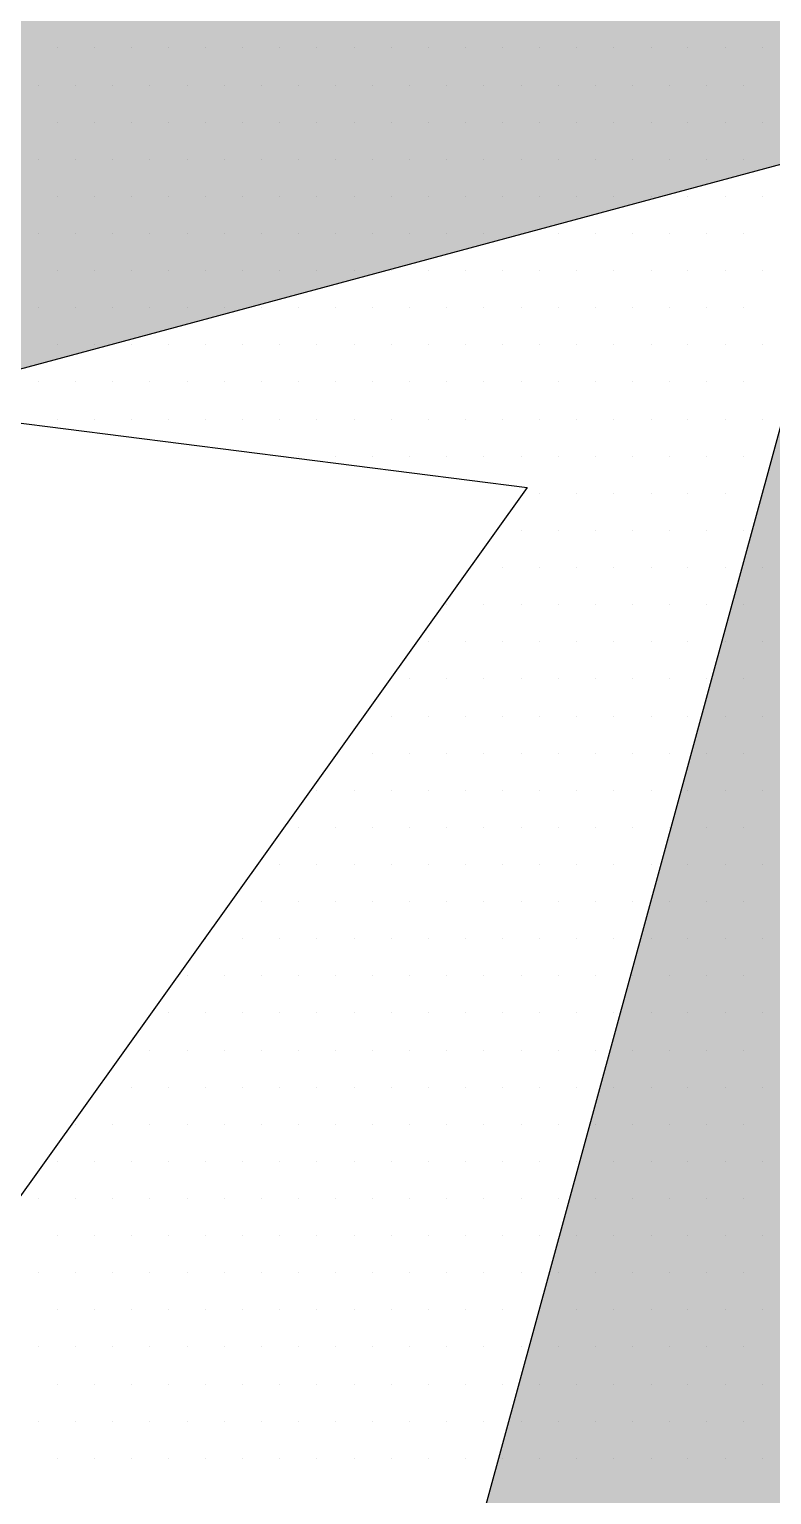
# Paper-space layout 'TOP_A1_00200_01-01-2017_MODELE' of a CAD drawing. Header units: millimetres. Extents: x -52 to 293, y -3 to 294.
# Drawn here: x 204.445 to 205.546, y 127.206 to 129.379 of the extents above; entities that cross this region are included whole.
import ezdxf

# ---------------------------------------------------------------- set-up
doc = ezdxf.new("R2010")
doc.units = ezdxf.units.MM
doc.header["$LTSCALE"] = 2
doc.linetypes.add('CACHEX2', pattern=[0.75, 0.5, -0.25])
for name, color, linetype in [('CALQUE_7', 4, 'Continuous'), ('CARTOUCHE', 7, 'Continuous'), ('rosace', 7, 'Continuous')]:
    doc.layers.add(name, color=color, linetype=linetype)

# ---------------------------------------------------------------- blocks, each defined once
blk = doc.blocks.new('A$C715108E3')
at = {"layer": 'CALQUE_7', "color": 131}
for p, q in [((-12.9559, -14.8905), (-12.9559, -14.8905)), ((-12.8642, -14.8905), (-12.8642, -14.8905)), ((-12.7722, -14.8905), (-12.7722, -14.8905)), ((-12.6802, -14.8905), (-12.6802, -14.8905)), ((-12.5889, -14.8905), (-12.5889, -14.8905)), ((-12.4971, -14.8905), (-12.4971, -14.8905)), ((-12.4053, -14.8905), (-12.4053, -14.8905)), ((-12.3136, -14.8905), (-12.3136, -14.8905)), ((-12.2216, -14.8905), (-12.2216, -14.8905)), ((-12.1298, -14.8905), (-12.1298, -14.8905)), ((-12.0387, -14.8905), (-12.0387, -14.8905)), ((-11.9465, -14.8905), (-11.9465, -14.8905)), ((-11.8546, -14.8905), (-11.8546, -14.8905)), ((-11.7628, -14.8905), (-11.7628, -14.8905)), ((-11.6713, -14.8905), (-11.6713, -14.8905)), ((-11.5795, -14.8905), (-11.5795, -14.8905)), ((-11.4877, -14.8905), (-11.4877, -14.8905)), ((-11.3966, -14.8905), (-11.3966, -14.8905)), ((-11.3046, -14.8905), (-11.3046, -14.8905)), ((-11.2126, -14.8905), (-11.2126, -14.8905)), ((-13.0014, -14.9827), (-13.0014, -14.9827)), ((-12.9098, -14.9827), (-12.9098, -14.9827)), ((-12.8178, -14.9827), (-12.8178, -14.9827)), ((-12.7265, -14.9827), (-12.7265, -14.9827)), ((-12.6345, -14.9827), (-12.6345, -14.9827)), ((-12.5424, -14.9827), (-12.5424, -14.9827)), ((-12.4514, -14.9827), (-12.4514, -14.9827)), ((-12.3593, -14.9827), (-12.3593, -14.9827)), ((-12.2673, -14.9827), (-12.2673, -14.9827)), ((-12.1762, -14.9827), (-12.1762, -14.9827)), ((-12.0844, -14.9827), (-12.0844, -14.9827)), ((-11.9924, -14.9827), (-11.9924, -14.9827)), ((-11.9011, -14.9827), (-11.9011, -14.9827)), ((-11.8091, -14.9827), (-11.8091, -14.9827)), ((-11.7174, -14.9827), (-11.7174, -14.9827)), ((-11.6252, -14.9827), (-11.6252, -14.9827)), ((-11.5338, -14.9827), (-11.5338, -14.9827)), ((-11.442, -14.9827), (-11.442, -14.9827)), ((-11.3501, -14.9827), (-11.3501, -14.9827)), ((-11.2587, -14.9827), (-11.2587, -14.9827)), ((-12.9559, -15.0742), (-12.9559, -15.0742)), ((-12.8642, -15.0742), (-12.8642, -15.0742)), ((-12.7722, -15.0742), (-12.7722, -15.0742)), ((-12.6802, -15.0742), (-12.6802, -15.0742)), ((-12.5889, -15.0742), (-12.5889, -15.0742)), ((-12.4971, -15.0742), (-12.4971, -15.0742)), ((-12.4053, -15.0742), (-12.4053, -15.0742)), ((-12.3136, -15.0742), (-12.3136, -15.0742)), ((-12.2216, -15.0742), (-12.2216, -15.0742)), ((-12.1298, -15.0742), (-12.1298, -15.0742)), ((-12.0387, -15.0742), (-12.0387, -15.0742)), ((-11.9465, -15.0742), (-11.9465, -15.0742)), ((-11.8546, -15.0742), (-11.8546, -15.0742)), ((-11.7628, -15.0742), (-11.7628, -15.0742)), ((-11.6713, -15.0742), (-11.6713, -15.0742)), ((-11.5795, -15.0742), (-11.5795, -15.0742)), ((-11.4877, -15.0742), (-11.4877, -15.0742)), ((-11.3966, -15.0742), (-11.3966, -15.0742)), ((-11.3046, -15.0742), (-11.3046, -15.0742)), ((-11.2126, -15.0742), (-11.2126, -15.0742)), ((-13.0014, -15.1655), (-13.0014, -15.1655)), ((-12.9098, -15.1655), (-12.9098, -15.1655)), ((-12.8178, -15.1655), (-12.8178, -15.1655)), ((-12.7265, -15.1655), (-12.7265, -15.1655)), ((-12.6345, -15.1655), (-12.6345, -15.1655)), ((-12.5424, -15.1655), (-12.5424, -15.1655)), ((-12.4514, -15.1655), (-12.4514, -15.1655)), ((-12.3593, -15.1655), (-12.3593, -15.1655)), ((-12.2673, -15.1655), (-12.2673, -15.1655)), ((-12.1762, -15.1655), (-12.1762, -15.1655)), ((-12.0844, -15.1655), (-12.0844, -15.1655)), ((-11.9924, -15.1655), (-11.9924, -15.1655)), ((-11.9011, -15.1655), (-11.9011, -15.1655)), ((-11.8091, -15.1655), (-11.8091, -15.1655)), ((-11.7174, -15.1655), (-11.7174, -15.1655)), ((-11.6252, -15.1655), (-11.6252, -15.1655)), ((-11.5338, -15.1655), (-11.5338, -15.1655)), ((-11.442, -15.1655), (-11.442, -15.1655)), ((-11.3501, -15.1655), (-11.3501, -15.1655)), ((-11.2587, -15.1655), (-11.2587, -15.1655)), ((-12.9559, -15.2579), (-12.9559, -15.2579)), ((-12.8642, -15.2579), (-12.8642, -15.2579)), ((-12.7722, -15.2579), (-12.7722, -15.2579)), ((-12.6802, -15.2579), (-12.6802, -15.2579)), ((-12.5889, -15.2579), (-12.5889, -15.2579)), ((-12.4971, -15.2579), (-12.4971, -15.2579)), ((-12.4053, -15.2579), (-12.4053, -15.2579)), ((-12.3136, -15.2579), (-12.3136, -15.2579)), ((-12.2216, -15.2579), (-12.2216, -15.2579)), ((-12.1298, -15.2579), (-12.1298, -15.2579)), ((-12.0387, -15.2579), (-12.0387, -15.2579)), ((-11.9465, -15.2579), (-11.9465, -15.2579)), ((-11.8546, -15.2579), (-11.8546, -15.2579)), ((-11.7628, -15.2579), (-11.7628, -15.2579)), ((-11.6713, -15.2579), (-11.6713, -15.2579)), ((-11.5795, -15.2579), (-11.5795, -15.2579)), ((-11.4877, -15.2579), (-11.4877, -15.2579)), ((-11.3966, -15.2579), (-11.3966, -15.2579)), ((-11.3046, -15.2579), (-11.3046, -15.2579)), ((-11.2126, -15.2579), (-11.2126, -15.2579)), ((-13.0014, -15.3493), (-13.0014, -15.3493)), ((-12.9098, -15.3493), (-12.9098, -15.3493)), ((-12.8178, -15.3493), (-12.8178, -15.3493)), ((-12.7265, -15.3493), (-12.7265, -15.3493)), ((-12.6345, -15.3493), (-12.6345, -15.3493)), ((-12.5424, -15.3493), (-12.5424, -15.3493)), ((-12.4514, -15.3493), (-12.4514, -15.3493)), ((-12.3593, -15.3493), (-12.3593, -15.3493)), ((-12.2673, -15.3493), (-12.2673, -15.3493)), ((-12.1762, -15.3493), (-12.1762, -15.3493)), ((-12.0844, -15.3493), (-12.0844, -15.3493)), ((-11.9924, -15.3493), (-11.9924, -15.3493)), ((-11.9011, -15.3493), (-11.9011, -15.3493)), ((-11.8091, -15.3493), (-11.8091, -15.3493)), ((-11.7174, -15.3493), (-11.7174, -15.3493)), ((-11.6252, -15.3493), (-11.6252, -15.3493)), ((-11.5338, -15.3493), (-11.5338, -15.3493)), ((-11.442, -15.3493), (-11.442, -15.3493)), ((-11.3501, -15.3493), (-11.3501, -15.3493)), ((-11.2587, -15.3493), (-11.2587, -15.3493)), ((-12.9559, -15.4406), (-12.9559, -15.4406)), ((-12.8642, -15.4406), (-12.8642, -15.4406)), ((-12.7722, -15.4406), (-12.7722, -15.4406)), ((-12.6802, -15.4406), (-12.6802, -15.4406)), ((-12.5889, -15.4406), (-12.5889, -15.4406)), ((-12.4971, -15.4406), (-12.4971, -15.4406)), ((-12.4053, -15.4406), (-12.4053, -15.4406)), ((-12.3136, -15.4406), (-12.3136, -15.4406)), ((-12.2216, -15.4406), (-12.2216, -15.4406)), ((-12.1298, -15.4406), (-12.1298, -15.4406)), ((-12.0387, -15.4406), (-12.0387, -15.4406)), ((-11.9465, -15.4406), (-11.9465, -15.4406)), ((-11.8546, -15.4406), (-11.8546, -15.4406)), ((-11.7628, -15.4406), (-11.7628, -15.4406)), ((-11.6713, -15.4406), (-11.6713, -15.4406)), ((-11.5795, -15.4406), (-11.5795, -15.4406)), ((-11.4877, -15.4406), (-11.4877, -15.4406)), ((-11.3966, -15.4406), (-11.3966, -15.4406)), ((-11.3046, -15.4406), (-11.3046, -15.4406)), ((-11.2126, -15.4406), (-11.2126, -15.4406)), ((-13.0014, -15.5332), (-13.0014, -15.5332)), ((-12.9098, -15.5332), (-12.9098, -15.5332)), ((-12.8178, -15.5332), (-12.8178, -15.5332)), ((-12.7265, -15.5332), (-12.7265, -15.5332)), ((-12.6345, -15.5332), (-12.6345, -15.5332)), ((-12.5424, -15.5332), (-12.5424, -15.5332)), ((-12.4514, -15.5332), (-12.4514, -15.5332)), ((-12.3593, -15.5332), (-12.3593, -15.5332)), ((-12.2673, -15.5332), (-12.2673, -15.5332)), ((-12.1762, -15.5332), (-12.1762, -15.5332)), ((-12.0844, -15.5332), (-12.0844, -15.5332)), ((-11.9924, -15.5332), (-11.9924, -15.5332)), ((-11.9011, -15.5332), (-11.9011, -15.5332)), ((-11.8091, -15.5332), (-11.8091, -15.5332)), ((-11.7174, -15.5332), (-11.7174, -15.5332)), ((-11.6252, -15.5332), (-11.6252, -15.5332)), ((-11.5338, -15.5332), (-11.5338, -15.5332)), ((-11.442, -15.5332), (-11.442, -15.5332)), ((-11.3501, -15.5332), (-11.3501, -15.5332)), ((-11.2587, -15.5332), (-11.2587, -15.5332)), ((-12.9559, -15.6246), (-12.9559, -15.6246)), ((-12.8642, -15.6246), (-12.8642, -15.6246)), ((-12.7722, -15.6246), (-12.7722, -15.6246)), ((-12.6802, -15.6246), (-12.6802, -15.6246)), ((-12.5889, -15.6246), (-12.5889, -15.6246)), ((-12.4971, -15.6246), (-12.4971, -15.6246)), ((-12.4053, -15.6246), (-12.4053, -15.6246)), ((-12.3136, -15.6246), (-12.3136, -15.6246)), ((-12.2216, -15.6246), (-12.2216, -15.6246)), ((-12.1298, -15.6246), (-12.1298, -15.6246)), ((-12.0387, -15.6246), (-12.0387, -15.6246)), ((-11.9465, -15.6246), (-11.9465, -15.6246)), ((-11.8546, -15.6246), (-11.8546, -15.6246)), ((-11.7628, -15.6246), (-11.7628, -15.6246)), ((-11.6713, -15.6246), (-11.6713, -15.6246)), ((-11.5795, -15.6246), (-11.5795, -15.6246)), ((-11.4877, -15.6246), (-11.4877, -15.6246)), ((-11.3966, -15.6246), (-11.3966, -15.6246)), ((-11.3046, -15.6246), (-11.3046, -15.6246)), ((-11.2126, -15.6246), (-11.2126, -15.6246)), ((-13.0014, -15.7159), (-13.0014, -15.7159)), ((-12.9098, -15.7159), (-12.9098, -15.7159)), ((-12.8178, -15.7159), (-12.8178, -15.7159)), ((-12.7265, -15.7159), (-12.7265, -15.7159)), ((-12.6345, -15.7159), (-12.6345, -15.7159)), ((-12.5424, -15.7159), (-12.5424, -15.7159)), ((-12.4514, -15.7159), (-12.4514, -15.7159)), ((-12.3593, -15.7159), (-12.3593, -15.7159)), ((-12.2673, -15.7159), (-12.2673, -15.7159)), ((-12.1762, -15.7159), (-12.1762, -15.7159)), ((-12.0844, -15.7159), (-12.0844, -15.7159)), ((-11.9924, -15.7159), (-11.9924, -15.7159)), ((-11.9011, -15.7159), (-11.9011, -15.7159)), ((-11.8091, -15.7159), (-11.8091, -15.7159)), ((-11.7174, -15.7159), (-11.7174, -15.7159)), ((-11.6252, -15.7159), (-11.6252, -15.7159)), ((-11.5338, -15.7159), (-11.5338, -15.7159)), ((-11.442, -15.7159), (-11.442, -15.7159)), ((-11.3501, -15.7159), (-11.3501, -15.7159)), ((-11.2587, -15.7159), (-11.2587, -15.7159)), ((-12.9559, -15.8081), (-12.9559, -15.8081)), ((-12.8642, -15.8081), (-12.8642, -15.8081)), ((-12.7722, -15.8081), (-12.7722, -15.8081)), ((-12.6802, -15.8081), (-12.6802, -15.8081)), ((-12.5889, -15.8081), (-12.5889, -15.8081)), ((-12.4971, -15.8081), (-12.4971, -15.8081)), ((-12.4053, -15.8081), (-12.4053, -15.8081)), ((-12.3136, -15.8081), (-12.3136, -15.8081)), ((-12.2216, -15.8081), (-12.2216, -15.8081)), ((-12.1298, -15.8081), (-12.1298, -15.8081)), ((-12.0387, -15.8081), (-12.0387, -15.8081)), ((-11.9465, -15.8081), (-11.9465, -15.8081)), ((-11.8546, -15.8081), (-11.8546, -15.8081)), ((-11.7628, -15.8081), (-11.7628, -15.8081)), ((-11.6713, -15.8081), (-11.6713, -15.8081)), ((-11.5795, -15.8081), (-11.5795, -15.8081)), ((-11.4877, -15.8081), (-11.4877, -15.8081)), ((-11.3966, -15.8081), (-11.3966, -15.8081)), ((-11.3046, -15.8081), (-11.3046, -15.8081)), ((-11.2126, -15.8081), (-11.2126, -15.8081)), ((-12.4008, -15.8996), (-12.4008, -15.8996)), ((-12.3593, -15.8996), (-12.3593, -15.8996)), ((-12.2673, -15.8996), (-12.2673, -15.8996)), ((-12.1762, -15.8996), (-12.1762, -15.8996)), ((-12.0844, -15.8996), (-12.0844, -15.8996)), ((-11.9924, -15.8996), (-11.9924, -15.8996)), ((-11.9011, -15.8996), (-11.9011, -15.8996)), ((-11.8091, -15.8996), (-11.8091, -15.8996)), ((-11.7174, -15.8996), (-11.7174, -15.8996)), ((-11.6252, -15.8996), (-11.6252, -15.8996)), ((-11.5338, -15.8996), (-11.5338, -15.8996)), ((-11.442, -15.8996), (-11.442, -15.8996)), ((-11.3501, -15.8996), (-11.3501, -15.8996)), ((-11.2587, -15.8996), (-11.2587, -15.8996)), ((-11.8048, -15.991), (-11.8048, -15.991)), ((-11.7628, -15.991), (-11.7628, -15.991)), ((-11.6713, -15.991), (-11.6713, -15.991)), ((-11.5795, -15.991), (-11.5795, -15.991)), ((-11.4877, -15.991), (-11.4877, -15.991)), ((-11.3966, -15.991), (-11.3966, -15.991)), ((-11.3046, -15.991), (-11.3046, -15.991)), ((-11.2126, -15.991), (-11.2126, -15.991)), ((-11.8704, -16.0834), (-11.8704, -16.0834)), ((-11.8091, -16.0834), (-11.8091, -16.0834)), ((-11.7174, -16.0834), (-11.7174, -16.0834)), ((-11.6252, -16.0834), (-11.6252, -16.0834)), ((-11.5338, -16.0834), (-11.5338, -16.0834)), ((-11.442, -16.0834), (-11.442, -16.0834)), ((-11.3501, -16.0834), (-11.3501, -16.0834)), ((-11.2587, -16.0834), (-11.2587, -16.0834)), ((-11.936, -16.1747), (-11.936, -16.1747)), ((-11.8546, -16.1747), (-11.8546, -16.1747)), ((-11.7628, -16.1747), (-11.7628, -16.1747)), ((-11.6713, -16.1747), (-11.6713, -16.1747)), ((-11.5795, -16.1747), (-11.5795, -16.1747)), ((-11.4877, -16.1747), (-11.4877, -16.1747)), ((-11.3966, -16.1747), (-11.3966, -16.1747)), ((-11.3046, -16.1747), (-11.3046, -16.1747)), ((-11.2126, -16.1747), (-11.2126, -16.1747)), ((-12.0016, -16.2673), (-12.0016, -16.2673)), ((-11.9924, -16.2673), (-11.9924, -16.2673)), ((-11.9011, -16.2673), (-11.9011, -16.2673)), ((-11.8091, -16.2673), (-11.8091, -16.2673)), ((-11.7174, -16.2673), (-11.7174, -16.2673)), ((-11.6252, -16.2673), (-11.6252, -16.2673)), ((-11.5338, -16.2673), (-11.5338, -16.2673)), ((-11.442, -16.2673), (-11.442, -16.2673)), ((-11.3501, -16.2673), (-11.3501, -16.2673)), ((-11.2587, -16.2673), (-11.2587, -16.2673)), ((-12.0675, -16.3587), (-12.0675, -16.3587)), ((-12.0387, -16.3587), (-12.0387, -16.3587)), ((-11.9465, -16.3587), (-11.9465, -16.3587)), ((-11.8546, -16.3587), (-11.8546, -16.3587)), ((-11.7628, -16.3587), (-11.7628, -16.3587)), ((-11.6713, -16.3587), (-11.6713, -16.3587)), ((-11.5795, -16.3587), (-11.5795, -16.3587)), ((-11.4877, -16.3587), (-11.4877, -16.3587)), ((-11.3966, -16.3587), (-11.3966, -16.3587)), ((-11.3046, -16.3587), (-11.3046, -16.3587)), ((-11.2126, -16.3587), (-11.2126, -16.3587)), ((-12.1328, -16.45), (-12.1328, -16.45)), ((-12.0844, -16.45), (-12.0844, -16.45)), ((-11.9924, -16.45), (-11.9924, -16.45)), ((-11.9011, -16.45), (-11.9011, -16.45)), ((-11.8091, -16.45), (-11.8091, -16.45)), ((-11.7174, -16.45), (-11.7174, -16.45)), ((-11.6252, -16.45), (-11.6252, -16.45)), ((-11.5338, -16.45), (-11.5338, -16.45)), ((-11.442, -16.45), (-11.442, -16.45)), ((-11.3501, -16.45), (-11.3501, -16.45)), ((-11.2587, -16.45), (-11.2587, -16.45)), ((-12.1983, -16.5424), (-12.1983, -16.5424)), ((-12.1298, -16.5424), (-12.1298, -16.5424)), ((-12.0387, -16.5424), (-12.0387, -16.5424)), ((-11.9465, -16.5424), (-11.9465, -16.5424)), ((-11.8546, -16.5424), (-11.8546, -16.5424)), ((-11.7628, -16.5424), (-11.7628, -16.5424)), ((-11.6713, -16.5424), (-11.6713, -16.5424)), ((-11.5795, -16.5424), (-11.5795, -16.5424)), ((-11.4877, -16.5424), (-11.4877, -16.5424)), ((-11.3966, -16.5424), (-11.3966, -16.5424)), ((-11.3046, -16.5424), (-11.3046, -16.5424)), ((-11.2126, -16.5424), (-11.2126, -16.5424)), ((-12.2643, -16.6339), (-12.2643, -16.6339)), ((-12.1762, -16.6339), (-12.1762, -16.6339)), ((-12.0844, -16.6339), (-12.0844, -16.6339)), ((-11.9924, -16.6339), (-11.9924, -16.6339)), ((-11.9011, -16.6339), (-11.9011, -16.6339)), ((-11.8091, -16.6339), (-11.8091, -16.6339)), ((-11.7174, -16.6339), (-11.7174, -16.6339)), ((-11.6252, -16.6339), (-11.6252, -16.6339)), ((-11.5338, -16.6339), (-11.5338, -16.6339)), ((-11.442, -16.6339), (-11.442, -16.6339)), ((-11.3501, -16.6339), (-11.3501, -16.6339)), ((-11.2587, -16.6339), (-11.2587, -16.6339)), ((-12.3294, -16.7251), (-12.3294, -16.7251)), ((-12.3136, -16.7251), (-12.3136, -16.7251)), ((-12.2216, -16.7251), (-12.2216, -16.7251)), ((-12.1298, -16.7251), (-12.1298, -16.7251)), ((-12.0387, -16.7251), (-12.0387, -16.7251)), ((-11.9465, -16.7251), (-11.9465, -16.7251)), ((-11.8546, -16.7251), (-11.8546, -16.7251)), ((-11.7628, -16.7251), (-11.7628, -16.7251)), ((-11.6713, -16.7251), (-11.6713, -16.7251)), ((-11.5795, -16.7251), (-11.5795, -16.7251)), ((-11.4877, -16.7251), (-11.4877, -16.7251)), ((-11.3966, -16.7251), (-11.3966, -16.7251)), ((-11.3046, -16.7251), (-11.3046, -16.7251)), ((-11.2126, -16.7251), (-11.2126, -16.7251)), ((-12.3951, -16.8175), (-12.3951, -16.8175)), ((-12.3593, -16.8175), (-12.3593, -16.8175)), ((-12.2673, -16.8175), (-12.2673, -16.8175)), ((-12.1762, -16.8175), (-12.1762, -16.8175)), ((-12.0844, -16.8175), (-12.0844, -16.8175)), ((-11.9924, -16.8175), (-11.9924, -16.8175)), ((-11.9011, -16.8175), (-11.9011, -16.8175)), ((-11.8091, -16.8175), (-11.8091, -16.8175)), ((-11.7174, -16.8175), (-11.7174, -16.8175)), ((-11.6252, -16.8175), (-11.6252, -16.8175)), ((-11.5338, -16.8175), (-11.5338, -16.8175)), ((-11.442, -16.8175), (-11.442, -16.8175)), ((-11.3501, -16.8175), (-11.3501, -16.8175)), ((-11.2587, -16.8175), (-11.2587, -16.8175)), ((-12.4611, -16.909), (-12.4611, -16.909)), ((-12.4053, -16.909), (-12.4053, -16.909)), ((-12.3136, -16.909), (-12.3136, -16.909)), ((-12.2216, -16.909), (-12.2216, -16.909)), ((-12.1298, -16.909), (-12.1298, -16.909)), ((-12.0387, -16.909), (-12.0387, -16.909)), ((-11.9465, -16.909), (-11.9465, -16.909)), ((-11.8546, -16.909), (-11.8546, -16.909)), ((-11.7628, -16.909), (-11.7628, -16.909)), ((-11.6713, -16.909), (-11.6713, -16.909)), ((-11.5795, -16.909), (-11.5795, -16.909)), ((-11.4877, -16.909), (-11.4877, -16.909)), ((-11.3966, -16.909), (-11.3966, -16.909)), ((-11.3046, -16.909), (-11.3046, -16.909)), ((-11.2126, -16.909), (-11.2126, -16.909)), ((-12.5263, -17.0003), (-12.5263, -17.0003)), ((-12.4514, -17.0003), (-12.4514, -17.0003)), ((-12.3593, -17.0003), (-12.3593, -17.0003)), ((-12.2673, -17.0003), (-12.2673, -17.0003)), ((-12.1762, -17.0003), (-12.1762, -17.0003)), ((-12.0844, -17.0003), (-12.0844, -17.0003)), ((-11.9924, -17.0003), (-11.9924, -17.0003)), ((-11.9011, -17.0003), (-11.9011, -17.0003)), ((-11.8091, -17.0003), (-11.8091, -17.0003)), ((-11.7174, -17.0003), (-11.7174, -17.0003)), ((-11.6252, -17.0003), (-11.6252, -17.0003)), ((-11.5338, -17.0003), (-11.5338, -17.0003)), ((-11.442, -17.0003), (-11.442, -17.0003)), ((-11.3501, -17.0003), (-11.3501, -17.0003)), ((-11.2587, -17.0003), (-11.2587, -17.0003)), ((-12.5921, -17.0928), (-12.5921, -17.0928)), ((-12.5889, -17.0928), (-12.5889, -17.0928)), ((-12.4971, -17.0928), (-12.4971, -17.0928)), ((-12.4053, -17.0928), (-12.4053, -17.0928)), ((-12.3136, -17.0928), (-12.3136, -17.0928)), ((-12.2216, -17.0928), (-12.2216, -17.0928)), ((-12.1298, -17.0928), (-12.1298, -17.0928)), ((-12.0387, -17.0928), (-12.0387, -17.0928)), ((-11.9465, -17.0928), (-11.9465, -17.0928)), ((-11.8546, -17.0928), (-11.8546, -17.0928)), ((-11.7628, -17.0928), (-11.7628, -17.0928)), ((-11.6713, -17.0928), (-11.6713, -17.0928)), ((-11.5795, -17.0928), (-11.5795, -17.0928)), ((-11.4877, -17.0928), (-11.4877, -17.0928)), ((-11.3966, -17.0928), (-11.3966, -17.0928)), ((-11.3046, -17.0928), (-11.3046, -17.0928)), ((-11.2126, -17.0928), (-11.2126, -17.0928)), ((-12.6579, -17.1843), (-12.6579, -17.1843)), ((-12.6345, -17.1843), (-12.6345, -17.1843)), ((-12.5424, -17.1843), (-12.5424, -17.1843)), ((-12.4514, -17.1843), (-12.4514, -17.1843)), ((-12.3593, -17.1843), (-12.3593, -17.1843)), ((-12.2673, -17.1843), (-12.2673, -17.1843)), ((-12.1762, -17.1843), (-12.1762, -17.1843)), ((-12.0844, -17.1843), (-12.0844, -17.1843)), ((-11.9924, -17.1843), (-11.9924, -17.1843)), ((-11.9011, -17.1843), (-11.9011, -17.1843)), ((-11.8091, -17.1843), (-11.8091, -17.1843)), ((-11.7174, -17.1843), (-11.7174, -17.1843)), ((-11.6252, -17.1843), (-11.6252, -17.1843)), ((-11.5338, -17.1843), (-11.5338, -17.1843)), ((-11.442, -17.1843), (-11.442, -17.1843)), ((-11.3501, -17.1843), (-11.3501, -17.1843)), ((-11.2587, -17.1843), (-11.2587, -17.1843)), ((-12.7231, -17.2756), (-12.7231, -17.2756)), ((-12.6802, -17.2756), (-12.6802, -17.2756)), ((-12.5889, -17.2756), (-12.5889, -17.2756)), ((-12.4971, -17.2756), (-12.4971, -17.2756)), ((-12.4053, -17.2756), (-12.4053, -17.2756)), ((-12.3136, -17.2756), (-12.3136, -17.2756)), ((-12.2216, -17.2756), (-12.2216, -17.2756)), ((-12.1298, -17.2756), (-12.1298, -17.2756)), ((-12.0387, -17.2756), (-12.0387, -17.2756)), ((-11.9465, -17.2756), (-11.9465, -17.2756)), ((-11.8546, -17.2756), (-11.8546, -17.2756)), ((-11.7628, -17.2756), (-11.7628, -17.2756)), ((-11.6713, -17.2756), (-11.6713, -17.2756)), ((-11.5795, -17.2756), (-11.5795, -17.2756)), ((-11.4877, -17.2756), (-11.4877, -17.2756)), ((-11.3966, -17.2756), (-11.3966, -17.2756)), ((-11.3046, -17.2756), (-11.3046, -17.2756)), ((-11.2126, -17.2756), (-11.2126, -17.2756)), ((-12.7891, -17.368), (-12.7891, -17.368)), ((-12.7265, -17.368), (-12.7265, -17.368)), ((-12.6345, -17.368), (-12.6345, -17.368)), ((-12.5424, -17.368), (-12.5424, -17.368)), ((-12.4514, -17.368), (-12.4514, -17.368)), ((-12.3593, -17.368), (-12.3593, -17.368)), ((-12.2673, -17.368), (-12.2673, -17.368)), ((-12.1762, -17.368), (-12.1762, -17.368)), ((-12.0844, -17.368), (-12.0844, -17.368)), ((-11.9924, -17.368), (-11.9924, -17.368)), ((-11.9011, -17.368), (-11.9011, -17.368)), ((-11.8091, -17.368), (-11.8091, -17.368)), ((-11.7174, -17.368), (-11.7174, -17.368)), ((-11.6252, -17.368), (-11.6252, -17.368)), ((-11.5338, -17.368), (-11.5338, -17.368)), ((-11.442, -17.368), (-11.442, -17.368)), ((-11.3501, -17.368), (-11.3501, -17.368)), ((-11.2587, -17.368), (-11.2587, -17.368)), ((-12.8547, -17.4592), (-12.8547, -17.4592)), ((-12.7722, -17.4592), (-12.7722, -17.4592)), ((-12.6802, -17.4592), (-12.6802, -17.4592)), ((-12.5889, -17.4592), (-12.5889, -17.4592)), ((-12.4971, -17.4592), (-12.4971, -17.4592)), ((-12.4053, -17.4592), (-12.4053, -17.4592)), ((-12.3136, -17.4592), (-12.3136, -17.4592)), ((-12.2216, -17.4592), (-12.2216, -17.4592)), ((-12.1298, -17.4592), (-12.1298, -17.4592)), ((-12.0387, -17.4592), (-12.0387, -17.4592)), ((-11.9465, -17.4592), (-11.9465, -17.4592)), ((-11.8546, -17.4592), (-11.8546, -17.4592)), ((-11.7628, -17.4592), (-11.7628, -17.4592)), ((-11.6713, -17.4592), (-11.6713, -17.4592)), ((-11.5795, -17.4592), (-11.5795, -17.4592)), ((-11.4877, -17.4592), (-11.4877, -17.4592)), ((-11.3966, -17.4592), (-11.3966, -17.4592)), ((-11.3046, -17.4592), (-11.3046, -17.4592)), ((-11.2126, -17.4592), (-11.2126, -17.4592)), ((-12.9206, -17.5507), (-12.9206, -17.5507)), ((-12.9098, -17.5507), (-12.9098, -17.5507)), ((-12.8178, -17.5507), (-12.8178, -17.5507)), ((-12.7265, -17.5507), (-12.7265, -17.5507)), ((-12.6345, -17.5507), (-12.6345, -17.5507)), ((-12.5424, -17.5507), (-12.5424, -17.5507)), ((-12.4514, -17.5507), (-12.4514, -17.5507)), ((-12.3593, -17.5507), (-12.3593, -17.5507)), ((-12.2673, -17.5507), (-12.2673, -17.5507)), ((-12.1762, -17.5507), (-12.1762, -17.5507)), ((-12.0844, -17.5507), (-12.0844, -17.5507)), ((-11.9924, -17.5507), (-11.9924, -17.5507)), ((-11.9011, -17.5507), (-11.9011, -17.5507)), ((-11.8091, -17.5507), (-11.8091, -17.5507)), ((-11.7174, -17.5507), (-11.7174, -17.5507)), ((-11.6252, -17.5507), (-11.6252, -17.5507)), ((-11.5338, -17.5507), (-11.5338, -17.5507)), ((-11.442, -17.5507), (-11.442, -17.5507)), ((-11.3501, -17.5507), (-11.3501, -17.5507)), ((-11.2587, -17.5507), (-11.2587, -17.5507)), ((-12.9857, -17.6431), (-12.9857, -17.6431)), ((-12.9559, -17.6431), (-12.9559, -17.6431)), ((-12.8642, -17.6431), (-12.8642, -17.6431)), ((-12.7722, -17.6431), (-12.7722, -17.6431)), ((-12.6802, -17.6431), (-12.6802, -17.6431)), ((-12.5889, -17.6431), (-12.5889, -17.6431)), ((-12.4971, -17.6431), (-12.4971, -17.6431)), ((-12.4053, -17.6431), (-12.4053, -17.6431)), ((-12.3136, -17.6431), (-12.3136, -17.6431)), ((-12.2216, -17.6431), (-12.2216, -17.6431)), ((-12.1298, -17.6431), (-12.1298, -17.6431)), ((-12.0387, -17.6431), (-12.0387, -17.6431)), ((-11.9465, -17.6431), (-11.9465, -17.6431)), ((-11.8546, -17.6431), (-11.8546, -17.6431)), ((-11.7628, -17.6431), (-11.7628, -17.6431)), ((-11.6713, -17.6431), (-11.6713, -17.6431)), ((-11.5795, -17.6431), (-11.5795, -17.6431)), ((-11.4877, -17.6431), (-11.4877, -17.6431)), ((-11.3966, -17.6431), (-11.3966, -17.6431)), ((-11.3046, -17.6431), (-11.3046, -17.6431)), ((-11.2126, -17.6431), (-11.2126, -17.6431)), ((-13.0014, -17.7343), (-13.0014, -17.7343)), ((-12.9098, -17.7343), (-12.9098, -17.7343)), ((-12.8178, -17.7343), (-12.8178, -17.7343)), ((-12.7265, -17.7343), (-12.7265, -17.7343)), ((-12.6345, -17.7343), (-12.6345, -17.7343)), ((-12.5424, -17.7343), (-12.5424, -17.7343)), ((-12.4514, -17.7343), (-12.4514, -17.7343)), ((-12.3593, -17.7343), (-12.3593, -17.7343)), ((-12.2673, -17.7343), (-12.2673, -17.7343)), ((-12.1762, -17.7343), (-12.1762, -17.7343)), ((-12.0844, -17.7343), (-12.0844, -17.7343)), ((-11.9924, -17.7343), (-11.9924, -17.7343)), ((-11.9011, -17.7343), (-11.9011, -17.7343)), ((-11.8091, -17.7343), (-11.8091, -17.7343)), ((-11.7174, -17.7343), (-11.7174, -17.7343)), ((-11.6252, -17.7343), (-11.6252, -17.7343)), ((-11.5338, -17.7343), (-11.5338, -17.7343)), ((-11.442, -17.7343), (-11.442, -17.7343)), ((-11.3501, -17.7343), (-11.3501, -17.7343)), ((-11.2587, -17.7343), (-11.2587, -17.7343)), ((-12.9559, -17.8258), (-12.9559, -17.8258)), ((-12.8642, -17.8258), (-12.8642, -17.8258)), ((-12.7722, -17.8258), (-12.7722, -17.8258)), ((-12.6802, -17.8258), (-12.6802, -17.8258)), ((-12.5889, -17.8258), (-12.5889, -17.8258)), ((-12.4971, -17.8258), (-12.4971, -17.8258)), ((-12.4053, -17.8258), (-12.4053, -17.8258)), ((-12.3136, -17.8258), (-12.3136, -17.8258)), ((-12.2216, -17.8258), (-12.2216, -17.8258)), ((-12.1298, -17.8258), (-12.1298, -17.8258)), ((-12.0387, -17.8258), (-12.0387, -17.8258)), ((-11.9465, -17.8258), (-11.9465, -17.8258)), ((-11.8546, -17.8258), (-11.8546, -17.8258)), ((-11.7628, -17.8258), (-11.7628, -17.8258)), ((-11.6713, -17.8258), (-11.6713, -17.8258)), ((-11.5795, -17.8258), (-11.5795, -17.8258)), ((-11.4877, -17.8258), (-11.4877, -17.8258)), ((-11.3966, -17.8258), (-11.3966, -17.8258)), ((-11.3046, -17.8258), (-11.3046, -17.8258)), ((-11.2126, -17.8258), (-11.2126, -17.8258)), ((-13.0014, -17.9182), (-13.0014, -17.9182)), ((-12.9098, -17.9182), (-12.9098, -17.9182)), ((-12.8178, -17.9182), (-12.8178, -17.9182)), ((-12.7265, -17.9182), (-12.7265, -17.9182)), ((-12.6345, -17.9182), (-12.6345, -17.9182)), ((-12.5424, -17.9182), (-12.5424, -17.9182)), ((-12.4514, -17.9182), (-12.4514, -17.9182)), ((-12.3593, -17.9182), (-12.3593, -17.9182)), ((-12.2673, -17.9182), (-12.2673, -17.9182)), ((-12.1762, -17.9182), (-12.1762, -17.9182)), ((-12.0844, -17.9182), (-12.0844, -17.9182)), ((-11.9924, -17.9182), (-11.9924, -17.9182)), ((-11.9011, -17.9182), (-11.9011, -17.9182)), ((-11.8091, -17.9182), (-11.8091, -17.9182)), ((-11.7174, -17.9182), (-11.7174, -17.9182)), ((-11.6252, -17.9182), (-11.6252, -17.9182)), ((-11.5338, -17.9182), (-11.5338, -17.9182)), ((-11.442, -17.9182), (-11.442, -17.9182)), ((-11.3501, -17.9182), (-11.3501, -17.9182)), ((-11.2587, -17.9182), (-11.2587, -17.9182)), ((-12.9559, -18.0097), (-12.9559, -18.0097)), ((-12.8642, -18.0097), (-12.8642, -18.0097)), ((-12.7722, -18.0097), (-12.7722, -18.0097)), ((-12.6802, -18.0097), (-12.6802, -18.0097)), ((-12.5889, -18.0097), (-12.5889, -18.0097)), ((-12.4971, -18.0097), (-12.4971, -18.0097)), ((-12.4053, -18.0097), (-12.4053, -18.0097)), ((-12.3136, -18.0097), (-12.3136, -18.0097)), ((-12.2216, -18.0097), (-12.2216, -18.0097)), ((-12.1298, -18.0097), (-12.1298, -18.0097)), ((-12.0387, -18.0097), (-12.0387, -18.0097)), ((-11.9465, -18.0097), (-11.9465, -18.0097)), ((-11.8546, -18.0097), (-11.8546, -18.0097)), ((-11.7628, -18.0097), (-11.7628, -18.0097)), ((-11.6713, -18.0097), (-11.6713, -18.0097)), ((-11.5795, -18.0097), (-11.5795, -18.0097)), ((-11.4877, -18.0097), (-11.4877, -18.0097)), ((-11.3966, -18.0097), (-11.3966, -18.0097)), ((-11.3046, -18.0097), (-11.3046, -18.0097)), ((-11.2126, -18.0097), (-11.2126, -18.0097)), ((-13.0014, -18.1009), (-13.0014, -18.1009)), ((-12.9098, -18.1009), (-12.9098, -18.1009)), ((-12.8178, -18.1009), (-12.8178, -18.1009)), ((-12.7265, -18.1009), (-12.7265, -18.1009)), ((-12.6345, -18.1009), (-12.6345, -18.1009)), ((-12.5424, -18.1009), (-12.5424, -18.1009)), ((-12.4514, -18.1009), (-12.4514, -18.1009)), ((-12.3593, -18.1009), (-12.3593, -18.1009)), ((-12.2673, -18.1009), (-12.2673, -18.1009)), ((-12.1762, -18.1009), (-12.1762, -18.1009)), ((-12.0844, -18.1009), (-12.0844, -18.1009)), ((-11.9924, -18.1009), (-11.9924, -18.1009)), ((-11.9011, -18.1009), (-11.9011, -18.1009)), ((-11.8091, -18.1009), (-11.8091, -18.1009)), ((-11.7174, -18.1009), (-11.7174, -18.1009)), ((-11.6252, -18.1009), (-11.6252, -18.1009)), ((-11.5338, -18.1009), (-11.5338, -18.1009)), ((-11.442, -18.1009), (-11.442, -18.1009)), ((-11.3501, -18.1009), (-11.3501, -18.1009)), ((-11.2587, -18.1009), (-11.2587, -18.1009)), ((-12.9559, -18.1933), (-12.9559, -18.1933)), ((-12.8642, -18.1933), (-12.8642, -18.1933)), ((-12.7722, -18.1933), (-12.7722, -18.1933)), ((-12.6802, -18.1933), (-12.6802, -18.1933)), ((-12.5889, -18.1933), (-12.5889, -18.1933)), ((-12.4971, -18.1933), (-12.4971, -18.1933)), ((-12.4053, -18.1933), (-12.4053, -18.1933)), ((-12.3136, -18.1933), (-12.3136, -18.1933)), ((-12.2216, -18.1933), (-12.2216, -18.1933)), ((-12.1298, -18.1933), (-12.1298, -18.1933)), ((-12.0387, -18.1933), (-12.0387, -18.1933)), ((-11.9465, -18.1933), (-11.9465, -18.1933)), ((-11.8546, -18.1933), (-11.8546, -18.1933)), ((-11.7628, -18.1933), (-11.7628, -18.1933)), ((-11.6713, -18.1933), (-11.6713, -18.1933)), ((-11.5795, -18.1933), (-11.5795, -18.1933)), ((-11.4877, -18.1933), (-11.4877, -18.1933)), ((-11.3966, -18.1933), (-11.3966, -18.1933)), ((-11.3046, -18.1933), (-11.3046, -18.1933)), ((-11.2126, -18.1933), (-11.2126, -18.1933)), ((-13.0014, -18.2848), (-13.0014, -18.2848)), ((-12.9098, -18.2848), (-12.9098, -18.2848)), ((-12.8178, -18.2848), (-12.8178, -18.2848)), ((-12.7265, -18.2848), (-12.7265, -18.2848)), ((-12.6345, -18.2848), (-12.6345, -18.2848)), ((-12.5424, -18.2848), (-12.5424, -18.2848)), ((-12.4514, -18.2848), (-12.4514, -18.2848)), ((-12.3593, -18.2848), (-12.3593, -18.2848)), ((-12.2673, -18.2848), (-12.2673, -18.2848)), ((-12.1762, -18.2848), (-12.1762, -18.2848)), ((-12.0844, -18.2848), (-12.0844, -18.2848)), ((-11.9924, -18.2848), (-11.9924, -18.2848)), ((-11.9011, -18.2848), (-11.9011, -18.2848)), ((-11.8091, -18.2848), (-11.8091, -18.2848)), ((-11.7174, -18.2848), (-11.7174, -18.2848)), ((-11.6252, -18.2848), (-11.6252, -18.2848)), ((-11.5338, -18.2848), (-11.5338, -18.2848)), ((-11.442, -18.2848), (-11.442, -18.2848)), ((-11.3501, -18.2848), (-11.3501, -18.2848)), ((-11.2587, -18.2848), (-11.2587, -18.2848)), ((-12.9559, -18.3761), (-12.9559, -18.3761)), ((-12.8642, -18.3761), (-12.8642, -18.3761)), ((-12.7722, -18.3761), (-12.7722, -18.3761)), ((-12.6802, -18.3761), (-12.6802, -18.3761)), ((-12.5889, -18.3761), (-12.5889, -18.3761)), ((-12.4971, -18.3761), (-12.4971, -18.3761)), ((-12.4053, -18.3761), (-12.4053, -18.3761)), ((-12.3136, -18.3761), (-12.3136, -18.3761)), ((-12.2216, -18.3761), (-12.2216, -18.3761)), ((-12.1298, -18.3761), (-12.1298, -18.3761)), ((-12.0387, -18.3761), (-12.0387, -18.3761)), ((-11.9465, -18.3761), (-11.9465, -18.3761)), ((-11.8546, -18.3761), (-11.8546, -18.3761)), ((-11.7628, -18.3761), (-11.7628, -18.3761)), ((-11.6713, -18.3761), (-11.6713, -18.3761)), ((-11.5795, -18.3761), (-11.5795, -18.3761)), ((-11.4877, -18.3761), (-11.4877, -18.3761)), ((-11.3966, -18.3761), (-11.3966, -18.3761)), ((-11.3046, -18.3761), (-11.3046, -18.3761)), ((-11.2126, -18.3761), (-11.2126, -18.3761))]:
    blk.add_line(p, q, dxfattribs=at)
blk.add_lwpolyline([(-17.1333, -11.706), (-13.6302, -12.0681), (-14.8375, -14.0161), (-16.6359, -13.7897), (-17.73, -15.3364), (-16.5602, -15.6374), (-17.0758, -16.8949), (-15.2018, -17.1211), (-14.4102, -15.977), (-14.0453, -15.6258), (-13.0766, -15.8137), (-11.7939, -15.977), (-13.895, -18.9134)], dxfattribs=at)
blk = doc.blocks.new('A$C581E6685')
at = {"layer": 'rosace'}
for color, points in [(140, [(-45.3965, 37.4846), (-41.9745, 25.9278), (-41.7809, 23.8865), (-42.0615, 23.3525), (-44.9268, 21.9767), (-53.1072, 18.3767), (-40.8028, 21.6905), (-39.5666, 22.0268), (-38.2746, 22.2236), (-38.1337, 21.2132), (-33.6363, 11.1845), (-36.0802, 21.4612), (-37.3405, 24.3346), (-37.4251, 24.9804), (-36.9477, 25.4853), (-26.3566, 30.2032), (-37.8747, 26.8339), (-39.7286, 26.4119), (-40.3751, 26.6371), (-40.684, 26.8894)]), (40, [(-39.8519, 24.2064), (-46.2303, 8.0935), (-42.1559, 23.0023)])]:
    blk.add_hatch(color=color, dxfattribs=at).paths.add_polyline_path(points)
at = {"layer": 'rosace', "color": 140}
blk.add_lwpolyline([(-45.3965, 37.4846), (-41.9745, 25.9278), (-41.7804, 23.8865), (-42.0615, 23.3525), (-44.9268, 21.9767), (-53.1072, 18.3767), (-40.8028, 21.6905), (-39.5666, 22.0268), (-38.2739, 22.2236), (-38.1337, 21.2132), (-33.6358, 11.1845), (-36.0802, 21.4612), (-37.3405, 24.3346), (-37.4251, 24.9804), (-36.9477, 25.4853), (-26.3566, 30.2032), (-37.8741, 26.8339), (-39.7286, 26.4119), (-40.3748, 26.6371), (-40.6836, 26.8894)], close=True, dxfattribs=at)
at = {"layer": 'rosace', "color": 40}
blk.add_lwpolyline([(-39.8519, 24.2064), (-46.2303, 8.0935), (-42.1559, 23.0023)], close=True, dxfattribs=at)
at = {"layer": 'rosace', "color": 32, "linetype": 'CACHEX2', "ltscale": 1.5}
blk.add_ellipse((-38.0538, 23.8138), major_axis=(-19.0311, -3.534), ratio=0.590567, dxfattribs=at)
at = {"layer": 'rosace', "color": 32}
blk.add_ellipse((-37.6144, 23.8499), major_axis=(-13.5768, -4.2839), ratio=0.791971, dxfattribs=at)
at = {"layer": 'CARTOUCHE'}
blk.add_blockref('A$C715108E3', (-31.6739, 36.3189), dxfattribs=at)

psp = doc.layouts.new('TOP_A1_00200_01-01-2017_MODELE')

# ---------------------------------------------------------------- linework, layer by layer
at = {"layer": 'CARTOUCHE'}
psp.add_rational_spline([(193.9931, 140.7359), (193.9931, 129.8447), (193.9931, 118.9535), (193.9931, 115.1135), (197.8331, 115.1135), (243.3724, 115.1135), (288.9116, 115.1135), (292.7516, 115.1135), (292.7516, 118.9535), (292.7516, 129.8447), (292.7516, 140.7359), (292.7516, 144.5759), (288.9116, 144.5759), (243.3724, 144.5759), (197.8331, 144.5759), (193.9931, 144.5759), (193.9931, 140.7359)], [1, 1, 1, 0.707106781187, 1, 1, 1, 0.707106781187, 1, 1, 1, 0.707106781187, 1, 1, 1, 0.707106781187, 1], degree=2, knots=[0, 0, 0, 1, 1, 2.570796, 2.570796, 3.570796, 3.570796, 5.141593, 5.141593, 6.141593, 6.141593, 7.712389, 7.712389, 8.712389, 8.712389, 10.283185, 10.283185, 10.283185], dxfattribs=at)

# ---------------------------------------------------------------- block references
at = {"layer": 'CARTOUCHE', "xscale": 0.6, "yscale": 0.6, "zscale": 0.6}
psp.add_blockref('A$C581E6685', (231.2638, 116.4941), dxfattribs=at)

doc.saveas('drawing.dxf')
